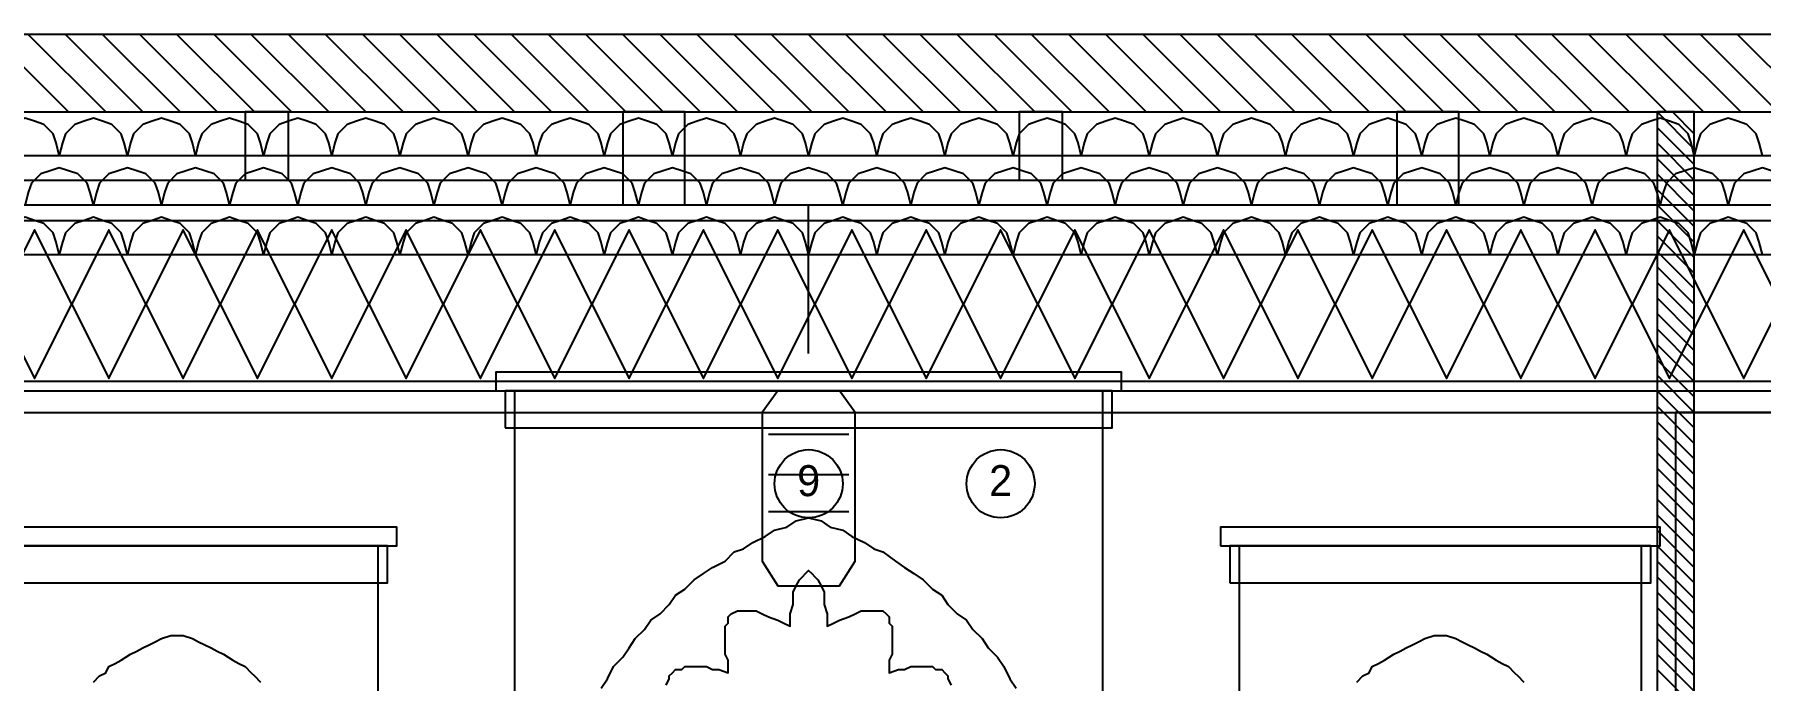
# Model space of a CAD drawing. Header units: metres. Extents: x 0 to 110, y 0 to 17.
# Drawn here: x 56.71 to 62.28, y 3.81 to 5.9 of the extents above; entities that cross this region are included whole.
import ezdxf
from ezdxf.enums import TextEntityAlignment as Align

# ---------------------------------------------------------------- set-up
doc = ezdxf.new("R2010")
doc.units = ezdxf.units.M
for name, color, linetype in [('A-ANNO', 2, 'CONTINUOUS'), ('A-HATCH', 8, 'CONTINUOUS'), ('A-WALL-CUT', 7, 'CONTINUOUS'), ('I-CEIL', 30, 'CONTINUOUS'), ('I-DECO', 8, 'CONTINUOUS'), ('I-FINE', 9, 'CONTINUOUS'), ('I-JOIN', 7, 'CONTINUOUS'), ('I-LIGHT', 2, 'CONTINUOUS')]:
    doc.layers.add(name, color=color, linetype=linetype)

msp = doc.modelspace()

# ---------------------------------------------------------------- linework, layer by layer
at = {"layer": 'A-ANNO'}
for centre in [(59.21, 4.45), (59.83, 4.45)]:
    msp.add_circle(centre, 0.11, dxfattribs=at)
at = {"layer": 'A-HATCH'}
for p, q in [((56.57, 5.9), (56.82, 5.65)), ((56.69, 5.9), (56.94, 5.65)), ((56.81, 5.9), (57.06, 5.65)), ((56.93, 5.9), (57.18, 5.65)), ((57.05, 5.9), (57.3, 5.65)), ((57.17, 5.9), (57.42, 5.65)), ((57.29, 5.9), (57.54, 5.65)), ((57.41, 5.9), (57.66, 5.65)), ((57.53, 5.9), (57.78, 5.65)), ((57.65, 5.9), (57.9, 5.65)), ((57.77, 5.9), (58.02, 5.65)), ((57.89, 5.9), (58.14, 5.65)), ((58.01, 5.9), (58.26, 5.65)), ((58.13, 5.9), (58.38, 5.65)), ((58.25, 5.9), (58.5, 5.65)), ((58.37, 5.9), (58.62, 5.65)), ((58.49, 5.9), (58.74, 5.65)), ((58.61, 5.9), (58.86, 5.65)), ((58.73, 5.9), (58.98, 5.65)), ((58.85, 5.9), (59.1, 5.65)), ((58.97, 5.9), (59.22, 5.65)), ((59.09, 5.9), (59.34, 5.65)), ((59.21, 5.9), (59.46, 5.65)), ((59.33, 5.9), (59.58, 5.65)), ((59.45, 5.9), (59.7, 5.65)), ((59.57, 5.9), (59.82, 5.65)), ((59.69, 5.9), (59.94, 5.65)), ((59.81, 5.9), (60.06, 5.65)), ((59.93, 5.9), (60.18, 5.65)), ((60.05, 5.9), (60.3, 5.65)), ((60.17, 5.9), (60.42, 5.65)), ((60.29, 5.9), (60.54, 5.65)), ((60.41, 5.9), (60.66, 5.65)), ((60.53, 5.9), (60.78, 5.65)), ((60.65, 5.9), (60.9, 5.65)), ((60.77, 5.9), (61.02, 5.65)), ((60.89, 5.9), (61.14, 5.65)), ((61.01, 5.9), (61.26, 5.65)), ((61.13, 5.9), (61.38, 5.65)), ((61.25, 5.9), (61.5, 5.65)), ((61.37, 5.9), (61.62, 5.65)), ((61.49, 5.9), (61.74, 5.65)), ((61.61, 5.9), (61.86, 5.65)), ((61.73, 5.9), (61.98, 5.65)), ((61.85, 5.9), (62.1, 5.65)), ((61.97, 5.9), (62.22, 5.65)), ((62.09, 5.9), (62.34, 5.65)), ((62.21, 5.9), (62.46, 5.65)), ((61.95, 5.65), (62.07, 5.53)), ((62, 5.65), (62.07, 5.58)), ((61.95, 5.6), (62.07, 5.48)), ((61.95, 5.55), (62.07, 5.43)), ((61.95, 5.5), (62.07, 5.38)), ((61.95, 5.45), (62.07, 5.33)), ((61.95, 5.4), (62.07, 5.28)), ((61.95, 5.35), (62.07, 5.23)), ((61.95, 5.3), (62.07, 5.18)), ((61.95, 5.25), (62.07, 5.13)), ((61.95, 5.2), (62.07, 5.08)), ((61.95, 5.15), (62.07, 5.03)), ((61.95, 5.1), (62.07, 4.98)), ((61.95, 5.05), (62.07, 4.93)), ((61.95, 5), (62.07, 4.88)), ((61.95, 4.95), (62.07, 4.83)), ((61.95, 4.9), (62.07, 4.78)), ((61.95, 4.85), (62.07, 4.73)), ((61.95, 4.8), (62.07, 4.68)), ((61.95, 4.75), (62.07, 4.63)), ((61.95, 4.7), (62.07, 4.58)), ((61.95, 4.65), (62.07, 4.53)), ((61.95, 4.6), (62.07, 4.48)), ((61.95, 4.55), (62.07, 4.43)), ((61.95, 4.5), (62.07, 4.38)), ((61.95, 4.45), (62.07, 4.33)), ((61.95, 4.4), (62.07, 4.28)), ((61.95, 4.35), (62.07, 4.23)), ((61.95, 4.3), (62.07, 4.18)), ((61.95, 4.25), (62.07, 4.13)), ((61.95, 4.2), (62.07, 4.08)), ((61.95, 4.15), (62.07, 4.03)), ((61.95, 4.1), (62.07, 3.98)), ((61.95, 4.05), (62.07, 3.93)), ((61.95, 4), (62.07, 3.88)), ((61.95, 3.95), (62.07, 3.83)), ((61.95, 3.9), (62.07, 3.78)), ((61.95, 3.85), (62.07, 3.73))]:
    msp.add_line(p, q, dxfattribs=at)
at = {"layer": 'A-WALL-CUT'}
for points in [[(53.46, 5.65), (63.96, 5.65), (63.96, 5.9), (53.46, 5.9)], [(61.95, 1.45), (62.07, 1.45), (62.07, 5.65), (61.95, 5.65)]]:
    msp.add_lwpolyline(points, close=True, dxfattribs=at)
at = {"layer": 'I-CEIL'}
for p, q in [((53.71, 5.43), (63.71, 5.43)), ((53.71, 5.35), (63.71, 5.35))]:
    msp.add_line(p, q, dxfattribs=at)
for points in [[(57.39, 5.43), (57.53, 5.43), (57.53, 5.65), (57.39, 5.65)], [(58.61, 5.35), (58.81, 5.35), (58.81, 5.65), (58.61, 5.65)], [(59.89, 5.43), (60.03, 5.43), (60.03, 5.65), (59.89, 5.65)], [(61.11, 5.35), (61.31, 5.35), (61.31, 5.65), (61.11, 5.65)]]:
    msp.add_lwpolyline(points, close=True, dxfattribs=at)
at = {"layer": 'I-DECO'}
for p, q in [((53.71, 5.3), (63.71, 5.3)), ((53.71, 4.75), (63.71, 4.75))]:
    msp.add_line(p, q, dxfattribs=at)
for points in [[(56.79, 5.51), (56.78, 5.55), (56.77, 5.58), (56.74, 5.61), (56.71, 5.62), (56.68, 5.63), (56.65, 5.62), (56.62, 5.61), (56.59, 5.58), (56.58, 5.55), (56.57, 5.51)], [(57.01, 5.51), (57, 5.55), (56.99, 5.58), (56.96, 5.61), (56.93, 5.62), (56.9, 5.63), (56.87, 5.62), (56.84, 5.61), (56.81, 5.58), (56.8, 5.55), (56.79, 5.51)], [(57.23, 5.51), (57.22, 5.55), (57.21, 5.58), (57.18, 5.61), (57.15, 5.62), (57.12, 5.63), (57.09, 5.62), (57.06, 5.61), (57.03, 5.58), (57.02, 5.55), (57.01, 5.51)], [(57.45, 5.51), (57.44, 5.55), (57.43, 5.58), (57.4, 5.61), (57.37, 5.62), (57.34, 5.63), (57.31, 5.62), (57.28, 5.61), (57.25, 5.58), (57.24, 5.55), (57.23, 5.51)], [(57.67, 5.51), (57.66, 5.55), (57.65, 5.58), (57.62, 5.61), (57.59, 5.62), (57.56, 5.63), (57.53, 5.62), (57.5, 5.61), (57.47, 5.58), (57.46, 5.55), (57.45, 5.51)], [(57.89, 5.51), (57.88, 5.55), (57.87, 5.58), (57.84, 5.61), (57.81, 5.62), (57.78, 5.63), (57.75, 5.62), (57.72, 5.61), (57.69, 5.58), (57.68, 5.55), (57.67, 5.51)], [(58.11, 5.51), (58.1, 5.55), (58.09, 5.58), (58.06, 5.61), (58.03, 5.62), (58, 5.63), (57.97, 5.62), (57.94, 5.61), (57.91, 5.58), (57.9, 5.55), (57.89, 5.51)], [(58.33, 5.51), (58.32, 5.55), (58.31, 5.58), (58.28, 5.61), (58.25, 5.62), (58.22, 5.63), (58.19, 5.62), (58.16, 5.61), (58.13, 5.58), (58.12, 5.55), (58.11, 5.51)], [(58.55, 5.51), (58.54, 5.55), (58.53, 5.58), (58.5, 5.61), (58.47, 5.62), (58.44, 5.63), (58.41, 5.62), (58.38, 5.61), (58.35, 5.58), (58.34, 5.55), (58.33, 5.51)], [(58.77, 5.51), (58.76, 5.55), (58.75, 5.58), (58.72, 5.61), (58.69, 5.62), (58.66, 5.63), (58.63, 5.62), (58.6, 5.61), (58.57, 5.58), (58.56, 5.55), (58.55, 5.51)], [(58.99, 5.51), (58.98, 5.55), (58.97, 5.58), (58.94, 5.61), (58.91, 5.62), (58.88, 5.63), (58.85, 5.62), (58.82, 5.61), (58.79, 5.58), (58.78, 5.55), (58.77, 5.51)], [(59.21, 5.51), (59.2, 5.55), (59.19, 5.58), (59.16, 5.61), (59.13, 5.62), (59.1, 5.63), (59.07, 5.62), (59.04, 5.61), (59.01, 5.58), (59, 5.55), (58.99, 5.51)], [(59.43, 5.51), (59.42, 5.55), (59.41, 5.58), (59.38, 5.61), (59.35, 5.62), (59.32, 5.63), (59.29, 5.62), (59.26, 5.61), (59.23, 5.58), (59.22, 5.55), (59.21, 5.51)], [(59.65, 5.51), (59.64, 5.55), (59.63, 5.58), (59.6, 5.61), (59.57, 5.62), (59.54, 5.63), (59.51, 5.62), (59.48, 5.61), (59.45, 5.58), (59.44, 5.55), (59.43, 5.51)], [(59.87, 5.51), (59.86, 5.55), (59.85, 5.58), (59.82, 5.61), (59.79, 5.62), (59.76, 5.63), (59.73, 5.62), (59.7, 5.61), (59.67, 5.58), (59.66, 5.55), (59.65, 5.51)], [(60.09, 5.51), (60.08, 5.55), (60.07, 5.58), (60.04, 5.61), (60.01, 5.62), (59.98, 5.63), (59.95, 5.62), (59.92, 5.61), (59.89, 5.58), (59.88, 5.55), (59.87, 5.51)], [(60.31, 5.51), (60.3, 5.55), (60.29, 5.58), (60.26, 5.61), (60.23, 5.62), (60.2, 5.63), (60.17, 5.62), (60.14, 5.61), (60.11, 5.58), (60.1, 5.55), (60.09, 5.51)], [(60.53, 5.51), (60.52, 5.55), (60.51, 5.58), (60.48, 5.61), (60.45, 5.62), (60.42, 5.63), (60.39, 5.62), (60.36, 5.61), (60.33, 5.58), (60.32, 5.55), (60.31, 5.51)], [(60.75, 5.51), (60.74, 5.55), (60.73, 5.58), (60.7, 5.61), (60.67, 5.62), (60.64, 5.63), (60.61, 5.62), (60.58, 5.61), (60.55, 5.58), (60.54, 5.55), (60.53, 5.51)], [(60.97, 5.51), (60.96, 5.55), (60.95, 5.58), (60.92, 5.61), (60.89, 5.62), (60.86, 5.63), (60.83, 5.62), (60.8, 5.61), (60.77, 5.58), (60.76, 5.55), (60.75, 5.51)], [(61.19, 5.51), (61.18, 5.55), (61.17, 5.58), (61.14, 5.61), (61.11, 5.62), (61.08, 5.63), (61.05, 5.62), (61.02, 5.61), (60.99, 5.58), (60.98, 5.55), (60.97, 5.51)], [(61.41, 5.51), (61.4, 5.55), (61.39, 5.58), (61.36, 5.61), (61.33, 5.62), (61.3, 5.63), (61.27, 5.62), (61.24, 5.61), (61.21, 5.58), (61.2, 5.55), (61.19, 5.51)], [(61.63, 5.51), (61.62, 5.55), (61.61, 5.58), (61.58, 5.61), (61.55, 5.62), (61.52, 5.63), (61.49, 5.62), (61.46, 5.61), (61.43, 5.58), (61.42, 5.55), (61.41, 5.51)], [(61.85, 5.51), (61.84, 5.55), (61.83, 5.58), (61.8, 5.61), (61.77, 5.62), (61.74, 5.63), (61.71, 5.62), (61.68, 5.61), (61.65, 5.58), (61.64, 5.55), (61.63, 5.51)], [(62.07, 5.51), (62.06, 5.55), (62.05, 5.58), (62.02, 5.61), (61.99, 5.62), (61.96, 5.63), (61.93, 5.62), (61.9, 5.61), (61.87, 5.58), (61.86, 5.55), (61.85, 5.51)], [(62.29, 5.51), (62.28, 5.55), (62.27, 5.58), (62.24, 5.61), (62.21, 5.62), (62.18, 5.63), (62.15, 5.62), (62.12, 5.61), (62.09, 5.58), (62.08, 5.55), (62.07, 5.51)], [(56.9, 5.35), (56.89, 5.39), (56.88, 5.42), (56.85, 5.45), (56.82, 5.46), (56.79, 5.47), (56.76, 5.46), (56.73, 5.45), (56.7, 5.42), (56.69, 5.39), (56.68, 5.35)], [(57.12, 5.35), (57.11, 5.39), (57.1, 5.42), (57.07, 5.45), (57.04, 5.46), (57.01, 5.47), (56.98, 5.46), (56.95, 5.45), (56.92, 5.42), (56.91, 5.39), (56.9, 5.35)], [(57.34, 5.35), (57.33, 5.39), (57.32, 5.42), (57.29, 5.45), (57.26, 5.46), (57.23, 5.47), (57.2, 5.46), (57.17, 5.45), (57.14, 5.42), (57.13, 5.39), (57.12, 5.35)], [(57.56, 5.35), (57.55, 5.39), (57.54, 5.42), (57.51, 5.45), (57.48, 5.46), (57.45, 5.47), (57.42, 5.46), (57.39, 5.45), (57.36, 5.42), (57.35, 5.39), (57.34, 5.35)], [(57.78, 5.35), (57.77, 5.39), (57.76, 5.42), (57.73, 5.45), (57.7, 5.46), (57.67, 5.47), (57.64, 5.46), (57.61, 5.45), (57.58, 5.42), (57.57, 5.39), (57.56, 5.35)], [(58, 5.35), (57.99, 5.39), (57.98, 5.42), (57.95, 5.45), (57.92, 5.46), (57.89, 5.47), (57.86, 5.46), (57.83, 5.45), (57.8, 5.42), (57.79, 5.39), (57.78, 5.35)], [(58.22, 5.35), (58.21, 5.39), (58.2, 5.42), (58.17, 5.45), (58.14, 5.46), (58.11, 5.47), (58.08, 5.46), (58.05, 5.45), (58.02, 5.42), (58.01, 5.39), (58, 5.35)], [(58.44, 5.35), (58.43, 5.39), (58.42, 5.42), (58.39, 5.45), (58.36, 5.46), (58.33, 5.47), (58.3, 5.46), (58.27, 5.45), (58.24, 5.42), (58.23, 5.39), (58.22, 5.35)], [(58.66, 5.35), (58.65, 5.39), (58.64, 5.42), (58.61, 5.45), (58.58, 5.46), (58.55, 5.47), (58.52, 5.46), (58.49, 5.45), (58.46, 5.42), (58.45, 5.39), (58.44, 5.35)], [(58.88, 5.35), (58.87, 5.39), (58.86, 5.42), (58.83, 5.45), (58.8, 5.46), (58.77, 5.47), (58.74, 5.46), (58.71, 5.45), (58.68, 5.42), (58.67, 5.39), (58.66, 5.35)], [(59.1, 5.35), (59.09, 5.39), (59.08, 5.42), (59.05, 5.45), (59.02, 5.46), (58.99, 5.47), (58.96, 5.46), (58.93, 5.45), (58.9, 5.42), (58.89, 5.39), (58.88, 5.35)], [(59.32, 5.35), (59.31, 5.39), (59.3, 5.42), (59.27, 5.45), (59.24, 5.46), (59.21, 5.47), (59.18, 5.46), (59.15, 5.45), (59.12, 5.42), (59.11, 5.39), (59.1, 5.35)], [(59.54, 5.35), (59.53, 5.39), (59.52, 5.42), (59.49, 5.45), (59.46, 5.46), (59.43, 5.47), (59.4, 5.46), (59.37, 5.45), (59.34, 5.42), (59.33, 5.39), (59.32, 5.35)], [(59.76, 5.35), (59.75, 5.39), (59.74, 5.42), (59.71, 5.45), (59.68, 5.46), (59.65, 5.47), (59.62, 5.46), (59.59, 5.45), (59.56, 5.42), (59.55, 5.39), (59.54, 5.35)], [(59.98, 5.35), (59.97, 5.39), (59.96, 5.42), (59.93, 5.45), (59.9, 5.46), (59.87, 5.47), (59.84, 5.46), (59.81, 5.45), (59.78, 5.42), (59.77, 5.39), (59.76, 5.35)], [(60.2, 5.35), (60.19, 5.39), (60.18, 5.42), (60.15, 5.45), (60.12, 5.46), (60.09, 5.47), (60.06, 5.46), (60.03, 5.45), (60, 5.42), (59.99, 5.39), (59.98, 5.35)], [(60.42, 5.35), (60.41, 5.39), (60.4, 5.42), (60.37, 5.45), (60.34, 5.46), (60.31, 5.47), (60.28, 5.46), (60.25, 5.45), (60.22, 5.42), (60.21, 5.39), (60.2, 5.35)], [(60.64, 5.35), (60.63, 5.39), (60.62, 5.42), (60.59, 5.45), (60.56, 5.46), (60.53, 5.47), (60.5, 5.46), (60.47, 5.45), (60.44, 5.42), (60.43, 5.39), (60.42, 5.35)], [(60.86, 5.35), (60.85, 5.39), (60.84, 5.42), (60.81, 5.45), (60.78, 5.46), (60.75, 5.47), (60.72, 5.46), (60.69, 5.45), (60.66, 5.42), (60.65, 5.39), (60.64, 5.35)], [(61.08, 5.35), (61.07, 5.39), (61.06, 5.42), (61.03, 5.45), (61, 5.46), (60.97, 5.47), (60.94, 5.46), (60.91, 5.45), (60.88, 5.42), (60.87, 5.39), (60.86, 5.35)], [(61.3, 5.35), (61.29, 5.39), (61.28, 5.42), (61.25, 5.45), (61.22, 5.46), (61.19, 5.47), (61.16, 5.46), (61.13, 5.45), (61.1, 5.42), (61.09, 5.39), (61.08, 5.35)], [(61.52, 5.35), (61.51, 5.39), (61.5, 5.42), (61.47, 5.45), (61.44, 5.46), (61.41, 5.47), (61.38, 5.46), (61.35, 5.45), (61.32, 5.42), (61.31, 5.39), (61.3, 5.35)], [(61.74, 5.35), (61.73, 5.39), (61.72, 5.42), (61.69, 5.45), (61.66, 5.46), (61.63, 5.47), (61.6, 5.46), (61.57, 5.45), (61.54, 5.42), (61.53, 5.39), (61.52, 5.35)], [(61.96, 5.35), (61.95, 5.39), (61.94, 5.42), (61.91, 5.45), (61.88, 5.46), (61.85, 5.47), (61.82, 5.46), (61.79, 5.45), (61.76, 5.42), (61.75, 5.39), (61.74, 5.35)], [(62.18, 5.35), (62.17, 5.39), (62.16, 5.42), (62.13, 5.45), (62.1, 5.46), (62.07, 5.47), (62.04, 5.46), (62.01, 5.45), (61.98, 5.42), (61.97, 5.39), (61.96, 5.35)], [(62.4, 5.35), (62.39, 5.39), (62.38, 5.42), (62.35, 5.45), (62.32, 5.46), (62.29, 5.47), (62.26, 5.46), (62.23, 5.45), (62.2, 5.42), (62.19, 5.39), (62.18, 5.35)], [(56.79, 5.19), (56.78, 5.23), (56.77, 5.26), (56.74, 5.29), (56.71, 5.3), (56.68, 5.31), (56.65, 5.3), (56.62, 5.29), (56.59, 5.26), (56.58, 5.23), (56.57, 5.19)], [(57.01, 5.19), (57, 5.23), (56.99, 5.26), (56.96, 5.29), (56.93, 5.3), (56.9, 5.31), (56.87, 5.3), (56.84, 5.29), (56.81, 5.26), (56.8, 5.23), (56.79, 5.19)], [(57.23, 5.19), (57.22, 5.23), (57.21, 5.26), (57.18, 5.29), (57.15, 5.3), (57.12, 5.31), (57.09, 5.3), (57.06, 5.29), (57.03, 5.26), (57.02, 5.23), (57.01, 5.19)], [(57.45, 5.19), (57.44, 5.23), (57.43, 5.26), (57.4, 5.29), (57.37, 5.3), (57.34, 5.31), (57.31, 5.3), (57.28, 5.29), (57.25, 5.26), (57.24, 5.23), (57.23, 5.19)], [(57.67, 5.19), (57.66, 5.23), (57.65, 5.26), (57.62, 5.29), (57.59, 5.3), (57.56, 5.31), (57.53, 5.3), (57.5, 5.29), (57.47, 5.26), (57.46, 5.23), (57.45, 5.19)], [(57.89, 5.19), (57.88, 5.23), (57.87, 5.26), (57.84, 5.29), (57.81, 5.3), (57.78, 5.31), (57.75, 5.3), (57.72, 5.29), (57.69, 5.26), (57.68, 5.23), (57.67, 5.19)], [(58.11, 5.19), (58.1, 5.23), (58.09, 5.26), (58.06, 5.29), (58.03, 5.3), (58, 5.31), (57.97, 5.3), (57.94, 5.29), (57.91, 5.26), (57.9, 5.23), (57.89, 5.19)], [(58.33, 5.19), (58.32, 5.23), (58.31, 5.26), (58.28, 5.29), (58.25, 5.3), (58.22, 5.31), (58.19, 5.3), (58.16, 5.29), (58.13, 5.26), (58.12, 5.23), (58.11, 5.19)], [(58.55, 5.19), (58.54, 5.23), (58.53, 5.26), (58.5, 5.29), (58.47, 5.3), (58.44, 5.31), (58.41, 5.3), (58.38, 5.29), (58.35, 5.26), (58.34, 5.23), (58.33, 5.19)], [(58.77, 5.19), (58.76, 5.23), (58.75, 5.26), (58.72, 5.29), (58.69, 5.3), (58.66, 5.31), (58.63, 5.3), (58.6, 5.29), (58.57, 5.26), (58.56, 5.23), (58.55, 5.19)], [(58.99, 5.19), (58.98, 5.23), (58.97, 5.26), (58.94, 5.29), (58.91, 5.3), (58.88, 5.31), (58.85, 5.3), (58.82, 5.29), (58.79, 5.26), (58.78, 5.23), (58.77, 5.19)], [(59.21, 5.19), (59.2, 5.23), (59.19, 5.26), (59.16, 5.29), (59.13, 5.3), (59.1, 5.31), (59.07, 5.3), (59.04, 5.29), (59.01, 5.26), (59, 5.23), (58.99, 5.19)], [(59.43, 5.19), (59.42, 5.23), (59.41, 5.26), (59.38, 5.29), (59.35, 5.3), (59.32, 5.31), (59.29, 5.3), (59.26, 5.29), (59.23, 5.26), (59.22, 5.23), (59.21, 5.19)], [(59.65, 5.19), (59.64, 5.23), (59.63, 5.26), (59.6, 5.29), (59.57, 5.3), (59.54, 5.31), (59.51, 5.3), (59.48, 5.29), (59.45, 5.26), (59.44, 5.23), (59.43, 5.19)], [(59.87, 5.19), (59.86, 5.23), (59.85, 5.26), (59.82, 5.29), (59.79, 5.3), (59.76, 5.31), (59.73, 5.3), (59.7, 5.29), (59.67, 5.26), (59.66, 5.23), (59.65, 5.19)], [(60.09, 5.19), (60.08, 5.23), (60.07, 5.26), (60.04, 5.29), (60.01, 5.3), (59.98, 5.31), (59.95, 5.3), (59.92, 5.29), (59.89, 5.26), (59.88, 5.23), (59.87, 5.19)], [(60.31, 5.19), (60.3, 5.23), (60.29, 5.26), (60.26, 5.29), (60.23, 5.3), (60.2, 5.31), (60.17, 5.3), (60.14, 5.29), (60.11, 5.26), (60.1, 5.23), (60.09, 5.19)], [(60.53, 5.19), (60.52, 5.23), (60.51, 5.26), (60.48, 5.29), (60.45, 5.3), (60.42, 5.31), (60.39, 5.3), (60.36, 5.29), (60.33, 5.26), (60.32, 5.23), (60.31, 5.19)], [(60.75, 5.19), (60.74, 5.23), (60.73, 5.26), (60.7, 5.29), (60.67, 5.3), (60.64, 5.31), (60.61, 5.3), (60.58, 5.29), (60.55, 5.26), (60.54, 5.23), (60.53, 5.19)], [(60.97, 5.19), (60.96, 5.23), (60.95, 5.26), (60.92, 5.29), (60.89, 5.3), (60.86, 5.31), (60.83, 5.3), (60.8, 5.29), (60.77, 5.26), (60.76, 5.23), (60.75, 5.19)], [(61.19, 5.19), (61.18, 5.23), (61.17, 5.26), (61.14, 5.29), (61.11, 5.3), (61.08, 5.31), (61.05, 5.3), (61.02, 5.29), (60.99, 5.26), (60.98, 5.23), (60.97, 5.19)], [(61.41, 5.19), (61.4, 5.23), (61.39, 5.26), (61.36, 5.29), (61.33, 5.3), (61.3, 5.31), (61.27, 5.3), (61.24, 5.29), (61.21, 5.26), (61.2, 5.23), (61.19, 5.19)], [(61.63, 5.19), (61.62, 5.23), (61.61, 5.26), (61.58, 5.29), (61.55, 5.3), (61.52, 5.31), (61.49, 5.3), (61.46, 5.29), (61.43, 5.26), (61.42, 5.23), (61.41, 5.19)], [(61.85, 5.19), (61.84, 5.23), (61.83, 5.26), (61.8, 5.29), (61.77, 5.3), (61.74, 5.31), (61.71, 5.3), (61.68, 5.29), (61.65, 5.26), (61.64, 5.23), (61.63, 5.19)], [(62.07, 5.19), (62.06, 5.23), (62.05, 5.26), (62.02, 5.29), (61.99, 5.3), (61.96, 5.31), (61.93, 5.3), (61.9, 5.29), (61.87, 5.26), (61.86, 5.23), (61.85, 5.19)], [(62.29, 5.19), (62.28, 5.23), (62.27, 5.26), (62.24, 5.29), (62.21, 5.3), (62.18, 5.31), (62.15, 5.3), (62.12, 5.29), (62.09, 5.26), (62.08, 5.23), (62.07, 5.19)]]:
    msp.add_lwpolyline(points, dxfattribs=at)
msp.add_lwpolyline([(62.01, 1.45), (63.71, 1.45), (63.71, 4.68), (62.01, 4.68)], close=True, dxfattribs=at)
at = {"layer": 'I-FINE'}
for p, q in [((59.21, 4.87), (59.21, 5.35)), ((59.08, 4.61), (59.34, 4.61)), ((59.08, 4.48), (59.34, 4.48)), ((59.08, 4.36), (59.34, 4.36))]:
    msp.add_line(p, q, dxfattribs=at)
for points in [[(56.59, 5.03), (56.71, 4.79), (56.83, 5.03), (56.71, 5.27)], [(56.83, 5.03), (56.95, 4.79), (57.07, 5.03), (56.95, 5.27)], [(57.07, 5.03), (57.19, 4.79), (57.31, 5.03), (57.19, 5.27)], [(57.31, 5.03), (57.43, 4.79), (57.55, 5.03), (57.43, 5.27)], [(57.55, 5.03), (57.67, 4.79), (57.79, 5.03), (57.67, 5.27)], [(57.79, 5.03), (57.91, 4.79), (58.03, 5.03), (57.91, 5.27)], [(58.03, 5.03), (58.15, 4.79), (58.27, 5.03), (58.15, 5.27)], [(58.27, 5.03), (58.39, 4.79), (58.51, 5.03), (58.39, 5.27)], [(58.51, 5.03), (58.63, 4.79), (58.75, 5.03), (58.63, 5.27)], [(58.75, 5.03), (58.87, 4.79), (58.99, 5.03), (58.87, 5.27)], [(58.99, 5.03), (59.11, 4.79), (59.23, 5.03), (59.11, 5.27)], [(59.23, 5.03), (59.35, 4.79), (59.47, 5.03), (59.35, 5.27)], [(59.47, 5.03), (59.59, 4.79), (59.71, 5.03), (59.59, 5.27)], [(59.71, 5.03), (59.83, 4.79), (59.95, 5.03), (59.83, 5.27)], [(59.95, 5.03), (60.07, 4.79), (60.19, 5.03), (60.07, 5.27)], [(60.19, 5.03), (60.31, 4.79), (60.43, 5.03), (60.31, 5.27)], [(60.43, 5.03), (60.55, 4.79), (60.67, 5.03), (60.55, 5.27)], [(60.67, 5.03), (60.79, 4.79), (60.91, 5.03), (60.79, 5.27)], [(60.91, 5.03), (61.03, 4.79), (61.15, 5.03), (61.03, 5.27)], [(61.15, 5.03), (61.27, 4.79), (61.39, 5.03), (61.27, 5.27)], [(61.39, 5.03), (61.51, 4.79), (61.63, 5.03), (61.51, 5.27)], [(61.63, 5.03), (61.75, 4.79), (61.87, 5.03), (61.75, 5.27)], [(61.87, 5.03), (61.99, 4.79), (62.11, 5.03), (61.99, 5.27)], [(62.11, 5.03), (62.23, 4.79), (62.35, 5.03), (62.23, 5.27)]]:
    msp.add_lwpolyline(points, close=True, dxfattribs=at)
at = {"layer": 'I-JOIN'}
for p, q in [((53.71, 5.51), (63.71, 5.51)), ((53.71, 5.35), (63.71, 5.35)), ((53.71, 5.19), (63.71, 5.19))]:
    msp.add_line(p, q, dxfattribs=at)
for points in [[(58.2, 4.75), (60.22, 4.75), (60.22, 4.81), (58.2, 4.81)], [(53.71, 4.68), (63.71, 4.68), (63.71, 4.78), (53.71, 4.78)], [(58.23, 4.63), (60.19, 4.63), (60.19, 4.75), (58.23, 4.75)], [(58.26, 1.45), (60.16, 1.45), (60.16, 4.75), (58.26, 4.75)], [(56.46, 4.25), (57.88, 4.25), (57.88, 4.31), (56.46, 4.31)], [(60.54, 4.25), (61.96, 4.25), (61.96, 4.31), (60.54, 4.31)], [(56.49, 4.13), (57.85, 4.13), (57.85, 4.25), (56.49, 4.25)], [(56.52, 1.45), (57.82, 1.45), (57.82, 4.25), (56.52, 4.25)], [(60.57, 4.13), (61.93, 4.13), (61.93, 4.25), (60.57, 4.25)], [(60.6, 1.45), (61.9, 1.45), (61.9, 4.25), (60.6, 4.25)]]:
    msp.add_lwpolyline(points, close=True, dxfattribs=at)
for points in [[(58.54, 3.79), (58.56, 3.82), (58.58, 3.86), (58.61, 3.89), (58.63, 3.92), (58.65, 3.95), (58.68, 3.98), (58.7, 4.01), (58.73, 4.03), (58.76, 4.06), (58.78, 4.09), (58.81, 4.11), (58.84, 4.14), (58.87, 4.16), (58.9, 4.18), (58.94, 4.2), (58.97, 4.23), (59, 4.24), (59.03, 4.26), (59.07, 4.28), (59.1, 4.3), (59.14, 4.31), (59.17, 4.33), (59.21, 4.34), (59.25, 4.33), (59.28, 4.31), (59.32, 4.3), (59.35, 4.28), (59.39, 4.26), (59.42, 4.24), (59.45, 4.23), (59.49, 4.2), (59.52, 4.18), (59.55, 4.16), (59.58, 4.14), (59.61, 4.11), (59.64, 4.09), (59.66, 4.06), (59.69, 4.03), (59.72, 4.01), (59.74, 3.98), (59.77, 3.95), (59.79, 3.92), (59.82, 3.89), (59.84, 3.86), (59.86, 3.82), (59.88, 3.79)], [(58.75, 3.8), (58.76, 3.82), (58.76, 3.83), (58.77, 3.84), (58.78, 3.85), (58.8, 3.85), (58.81, 3.86), (58.83, 3.86), (58.85, 3.86), (58.88, 3.86), (58.9, 3.85), (58.92, 3.85), (58.95, 3.84), (58.95, 3.86), (58.95, 3.88), (58.94, 3.9), (58.94, 3.93), (58.94, 3.95), (58.94, 3.97), (58.94, 3.99), (58.95, 4), (58.95, 4.02), (58.96, 4.03), (58.98, 4.04), (58.99, 4.04), (59.01, 4.04), (59.02, 4.04), (59.04, 4.04), (59.06, 4.03), (59.08, 4.02), (59.11, 4.01), (59.13, 4), (59.15, 3.99), (59.15, 4.01), (59.15, 4.03), (59.16, 4.06), (59.16, 4.08), (59.16, 4.1), (59.17, 4.12), (59.18, 4.14), (59.19, 4.15), (59.2, 4.16), (59.21, 4.17), (59.22, 4.16), (59.23, 4.15), (59.24, 4.14), (59.25, 4.12), (59.26, 4.1), (59.26, 4.08), (59.26, 4.06), (59.27, 4.03), (59.27, 4.01), (59.27, 3.99), (59.29, 4), (59.31, 4.01), (59.34, 4.02), (59.36, 4.03), (59.38, 4.04), (59.4, 4.04), (59.41, 4.04), (59.43, 4.04), (59.45, 4.04), (59.46, 4.03), (59.47, 4.02), (59.47, 4), (59.48, 3.99), (59.48, 3.97), (59.48, 3.95), (59.48, 3.93), (59.48, 3.9), (59.47, 3.88), (59.47, 3.86), (59.47, 3.84), (59.5, 3.85), (59.52, 3.85), (59.54, 3.86), (59.57, 3.86), (59.59, 3.86), (59.61, 3.86), (59.62, 3.85), (59.64, 3.85), (59.65, 3.84), (59.66, 3.83), (59.66, 3.82), (59.67, 3.8)], [(56.9, 3.81), (56.92, 3.83), (56.94, 3.84), (56.95, 3.86), (56.97, 3.87), (56.99, 3.88), (57.02, 3.9), (57.04, 3.91), (57.06, 3.92), (57.08, 3.93), (57.1, 3.94), (57.12, 3.95), (57.15, 3.96), (57.17, 3.96), (57.19, 3.96), (57.22, 3.95), (57.24, 3.94), (57.26, 3.93), (57.28, 3.92), (57.3, 3.91), (57.32, 3.9), (57.35, 3.88), (57.37, 3.87), (57.39, 3.86), (57.41, 3.84), (57.42, 3.83), (57.44, 3.81)], [(60.98, 3.81), (61, 3.83), (61.02, 3.84), (61.03, 3.86), (61.05, 3.87), (61.07, 3.88), (61.1, 3.9), (61.12, 3.91), (61.14, 3.92), (61.16, 3.93), (61.18, 3.94), (61.2, 3.95), (61.23, 3.96), (61.25, 3.96), (61.27, 3.96), (61.3, 3.95), (61.32, 3.94), (61.34, 3.93), (61.36, 3.92), (61.38, 3.91), (61.4, 3.9), (61.43, 3.88), (61.45, 3.87), (61.47, 3.86), (61.49, 3.84), (61.5, 3.83), (61.52, 3.81)]]:
    msp.add_lwpolyline(points, dxfattribs=at)
at = {"layer": 'I-LIGHT'}
msp.add_lwpolyline([(59.11, 4.75), (59.06, 4.68), (59.06, 4.2), (59.11, 4.12), (59.31, 4.12), (59.36, 4.2), (59.36, 4.68), (59.31, 4.75)], close=True, dxfattribs=at)

# ---------------------------------------------------------------- texts
at = {"layer": 'A-ANNO'}
for s, p in [('9', (59.21, 4.41)), ('2', (59.83, 4.41))]:
    msp.add_text(s, height=0.1, dxfattribs=at).set_placement(p, align=Align.CENTER)

doc.saveas('drawing.dxf')
